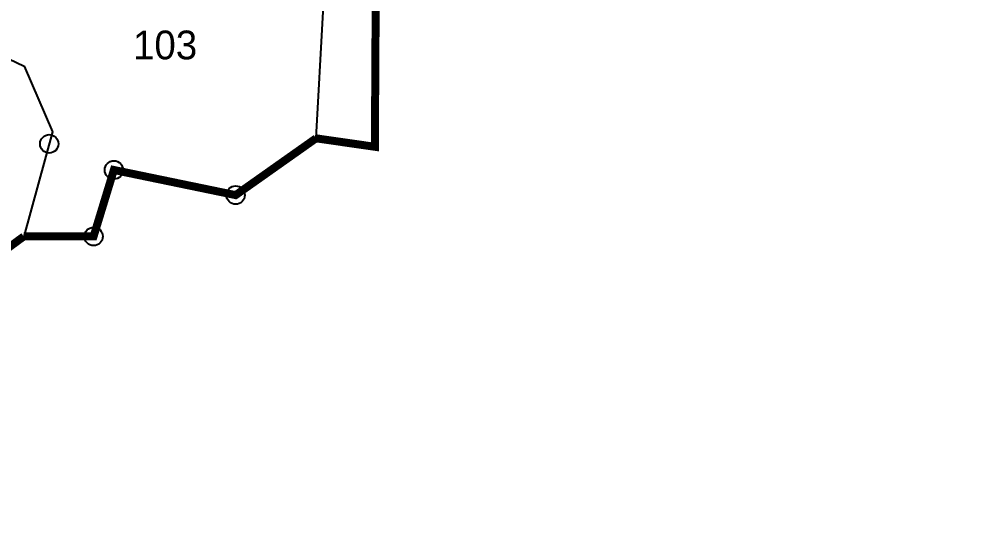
# Model space of a CAD drawing. Header units: metres. Extents: x 280210 to 281891, y 2088431 to 2091353.
# Drawn here: x 281516.6 to 281815.5, y 2089395.5 to 2089552.2 of the extents above; entities that cross this region are included whole.
import ezdxf
from ezdxf.enums import TextEntityAlignment as Align

# ---------------------------------------------------------------- set-up
doc = ezdxf.new("R2010")
doc.units = ezdxf.units.M
for name, color, linetype in [('POLY_PARCEL', 6, 'Continuous'), ('POLY_ROAD', 30, 'Continuous'), ('SYM_STONE', 1, 'Continuous'), ('TEXT_PARCEL', 7, 'Continuous'), ('V_BOUND_LINE', 7, 'Continuous')]:
    doc.layers.add(name, color=color, linetype=linetype)
doc.styles.add('TEXT_MAP', font='')
doc.styles.get('TEXT_MAP').set_extended_font_data('Kruti Dev 050')

# ---------------------------------------------------------------- blocks, each defined once
blk = doc.blocks.new('STONE')
blk.add_circle((0, 0), 0.851)

msp = doc.modelspace()

# ---------------------------------------------------------------- linework, layer by layer
at = {"layer": 'POLY_PARCEL'}
msp.add_lwpolyline([(281493.61, 2089549.07), (281518.24, 2089537.32), (281527.2, 2089516.61), (281518.13, 2089483.61)], dxfattribs=at)
at = {"layer": 'POLY_ROAD'}
msp.add_lwpolyline([(281610.29, 2089514.56), (281614.73, 2089594.63)], dxfattribs=at)
at = {"layer": 'V_BOUND_LINE', "const_width": 2.52}
for points in [[(281610.29, 2089514.56), (281628.84, 2089511.89), (281629.61, 2089645.89), (281614.77, 2089688.1), (281599.41, 2089715.73), (281607.06, 2089768.87), (281640.34, 2089810.83), (281659.05, 2089875.93), (281679.02, 2089899.21), (281683.37, 2089910.98), (281723.92, 2089942.06), (281751.05, 2089951.79), (281806.34, 2089938.23), (281814.28, 2089949.48)], [(281518.13, 2089483.61), (281540.15, 2089483.61), (281546.55, 2089504.58), (281584.94, 2089496.65), (281610.29, 2089514.56)], [(281473.31, 2089396.71), (281489.72, 2089439.09), (281482.04, 2089461.09), (281490.23, 2089480.28), (281500.73, 2089480.28), (281509.43, 2089477.21), (281518.13, 2089483.61)]]:
    msp.add_lwpolyline(points, dxfattribs=at)

# ---------------------------------------------------------------- block references
at = {"layer": 'SYM_STONE', "xscale": 3.403697432576039, "yscale": 3.403697432576039, "zscale": 3.403697432576039}
for p in [(281526.16, 2089512.82), (281546.55, 2089504.58), (281584.94, 2089496.65), (281540.15, 2089483.61)]:
    msp.add_blockref('STONE', p, dxfattribs=at)

# ---------------------------------------------------------------- texts
at = {"layer": 'TEXT_PARCEL', "style": 'TEXT_MAP'}
msp.add_text('103', height=9.065, dxfattribs=at).set_placement((281562.7, 2089539.47), align=Align.CENTER)

doc.saveas('drawing.dxf')
